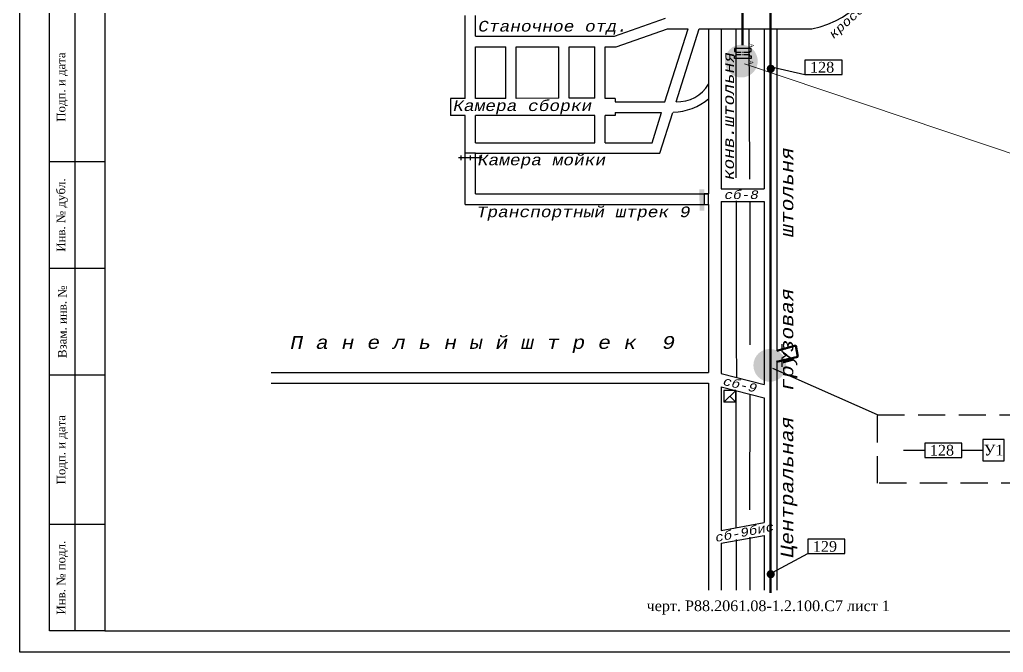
# Model space of a CAD drawing. Header units: millimetres. Extents: x 2309 to 3632, y -1063 to -766.
# Drawn here: x 2766.3 to 2996.9, y -1063.2 to -914.9 of the extents above; entities that cross this region are included whole.
import ezdxf

# ---------------------------------------------------------------- set-up
doc = ezdxf.new("R2010")
doc.units = ezdxf.units.MM
doc.header["$MEASUREMENT"] = 0
doc.linetypes.add('DASHED2', pattern=[9.524999999999995, 6.349999999999998, -3.174999999999998])
doc.linetypes.add('HIDDEN', pattern=[0.375, 0.25, -0.125])
for name, color, linetype in [('RAMKA', 7, 'Continuous'), ('вен.з.г.471', 7, 'Continuous'), ('вент.зак.г.', 7, 'Continuous'), ('ГВУ', 7, 'Continuous'), ('Замер_станция', 7, 'Continuous'), ('Знаки подземные', 7, 'Continuous'), ('Надписи', 7, 'Continuous'), ('План', 7, 'Continuous'), ('Пожаропредупреждение', 1, 'Continuous'), ('ППЗ двери', 7, 'Continuous'), ('Раскраска позиций ПЛА', 7, 'Continuous'), ('Усл. Обозначения', 7, 'Continuous')]:
    doc.layers.add(name, color=color, linetype=linetype)
for name, color, linetype, lineweight in [('ВР воздух', 1, 'Continuous', 40), ('Подсистема Газовый контроль', 1, 'HIDDEN', 30), ('ФЗ вода', 1, 'Continuous', 40)]:
    doc.layers.add(name, color=color, linetype=linetype, lineweight=lineweight)
doc.styles.get("Standard").update_dxf_attribs({"font": 'TIMES.TTF'})
doc.styles.add('TXTRUS', font='TXTRUS.shx', dxfattribs={"height": 2})
doc.styles.add('Восстающие', font='TIMES.TTF')

# ---------------------------------------------------------------- blocks, each defined once
blk = doc.blocks.new('Вент парус')
at = {"layer": 'Усл. Обозначения'}
for p, q in [((1113.711723944435, 602.6715706248648), (1113.711723944435, 601.0049206248648)), ((1113.711723944435, 601.0049206248648), (1114.822823944435, 600.1715956248647)), ((1114.822823944435, 600.1715956248647), (1113.711723944435, 599.3382706248648)), ((1113.711723944435, 599.3382706248648), (1113.711723944435, 597.3938456248648))]:
    blk.add_line(p, q, dxfattribs=at)
blk = doc.blocks.new('Решетка')
at = {"layer": 'Усл. Обозначения'}
for p, q in [((1113.248523536973, 569.8526630332183), (1114.359623536973, 569.8526630332183)), ((1113.804073536973, 570.4082130332183), (1113.804073536973, 564.8527130332183)), ((1113.248523536973, 567.6304630332182), (1114.359623536973, 567.6304630332182)), ((1113.248523536973, 565.4082630332182), (1114.359623536973, 565.4082630332182))]:
    blk.add_line(p, q, dxfattribs=at)

msp = doc.modelspace()

# ---------------------------------------------------------------- hatches: boundary and pattern name
at = {"layer": 'Раскраска позиций ПЛА'}
msp.add_hatch(color=72, dxfattribs=at).paths.add_polyline_path([(2926.725863847617, -954.6497567201134), (2925.614785129574, -954.6566336607168), (2925.64573136229, -959.6564878919105), (2926.756810080333, -959.6496109513066)])
at = {"layer": 'ФЗ вода'}
h = msp.add_hatch(color=0, dxfattribs=at)
edge = h.paths.add_edge_path()
edge.add_arc((2935.436474715257, -924.5728377997764), 3.849292539900989, 0, 360)
h = msp.add_hatch(color=0, dxfattribs=at)
edge = h.paths.add_edge_path()
edge.add_arc((2942.345963163798, -926.3641203162817), 0.9623231349752471, 0, 360)
h = msp.add_hatch(color=0, dxfattribs=at)
edge = h.paths.add_edge_path()
edge.add_arc((2942.115118210922, -995.8982876997891), 3.849292539900989, 0, 360)
h = msp.add_hatch(color=0, dxfattribs=at)
edge = h.paths.add_edge_path()
edge.add_arc((2942.330719661923, -1044.849741092224), 0.9623231349752471, 0, 360)

# ---------------------------------------------------------------- linework, layer by layer
msp.add_line((2967.375890564314, -1007.509794076868), (2942.785285716811, -996.6258452920929))
for points in [[(2766.25502000794, -1063.169942531799), (2766.25502000794, -766.1699425317981), (3186.25502000794, -766.1699425317981), (3186.25502000794, -1063.169942531799), (2766.25502000794, -1063.169942531799)], [(3181.25502000794, -1058.169942531799), (3181.25502000794, -771.1699425317981), (2786.25502000794, -771.1699425317981), (2786.25502000794, -1058.169942531799), (3181.25502000794, -1058.169942531799)]]:
    msp.add_lwpolyline(points)
for points in [[(2950.340364178282, -927.6803138024952), (2959.053018998675, -927.6803138024952), (2959.053018998675, -924.3332967286724), (2950.340364178282, -924.3332967286724)], [(2978.430901961719, -1017.462099023599), (2987.143556782111, -1017.462099023599), (2987.143556782111, -1014.115081949776), (2978.430901961719, -1014.115081949776)], [(2950.99828607354, -1040.013935458511), (2959.710940893932, -1040.013935458511), (2959.710940893932, -1036.666918384689), (2950.99828607354, -1036.666918384689)]]:
    msp.add_lwpolyline(points, close=True)
at = {"linetype": 'DASHED2'}
msp.add_lwpolyline([(2967.375890564314, -1007.509794076868), (3021.76452663105, -1007.509794076867), (3021.76452663105, -1023.51724352727), (2967.375890564314, -1023.51724352727)], close=True, dxfattribs=at)
at = {"layer": 'RAMKA', "color": 7}
for p, q in [((2773.25502000794, -1058.169942531799), (2773.25502000794, -913.1699425317986)), ((2779.25502000794, -1058.169942531799), (2779.25502000794, -913.1699425317986)), ((2786.25502000794, -948.1699425317986), (2773.25502000794, -948.1699425317986)), ((2786.25502000794, -973.1699425317986), (2773.25502000794, -973.1699425317986)), ((2786.25502000794, -998.1699425317986), (2773.25502000794, -998.1699425317986)), ((2786.25502000794, -1033.169942531799), (2773.25502000794, -1033.169942531799)), ((2786.25502000794, -1058.169942531799), (2773.25502000794, -1058.169942531799))]:
    msp.add_line(p, q, dxfattribs=at)
at = {"layer": 'вен.з.г.471', "color": 1}
for p, q in [((2973.492168088391, -1015.788590486687), (2978.430901961719, -1015.788590486687)), ((2987.143556782111, -1015.788590486687), (2992.082290655439, -1015.788590486687))]:
    msp.add_line(p, q, dxfattribs=at)
at = {"layer": 'вент.зак.г.'}
for p, q in [((2942.788394436386, -925.9979703937345), (2950.340364178282, -927.6803138024952)), ((2942.77315093451, -1044.483591169677), (2950.99828607354, -1040.013935458511))]:
    msp.add_line(p, q, dxfattribs=at)
at = {"layer": 'ВР воздух', "color": 0, "lineweight": 20}
msp.add_line((2936.199513032801, -925.183432708578), (3007.365023286019, -949.1976825466611), dxfattribs=at)
at = {"layer": 'План'}
for p, q in [((2870.658901206649, -933.3173463992748), (2870.658901206649, -913.9099848028166)), ((2905.690414721279, -918.7248324507552), (2917.669505714531, -914.5330392811013)), ((2906.112411363502, -921.208454021313), (2918.091501929705, -917.016660951698)), ((2917.54270339818, -934.1265518726939), (2922.957257930624, -917.016660951698)), ((2918.091501929705, -917.016660951698), (2922.957257930624, -917.016660951698)), ((2920.147719882237, -934.126551882264), (2925.562274348559, -917.016660951698)), ((2925.562274348559, -917.016660951698), (2951.979471339948, -916.985603374608)), ((2934.166369745371, -916.9961836298814), (2934.166369745371, -951.9096440685805)), ((2937.222565194626, -916.9961836298814), (2937.344813166929, -952.275868418267)), ((2873.089754409989, -918.7248323309902), (2905.690414721279, -918.7248324507552)), ((2873.089754409989, -933.3162830863846), (2873.089754409989, -921.208454021313)), ((2873.089754409989, -921.208454021313), (2880.255382889859, -921.208454021313)), ((2880.255382889859, -933.3092311243329), (2880.255382889859, -921.208454021313)), ((2882.6862360932, -933.3068388310969), (2882.6862360932, -921.208454021313)), ((2882.6862360932, -921.208454021313), (2892.63987533968, -921.208454021313)), ((2892.638789184726, -933.2970441526656), (2892.638789184726, -921.208454021313)), ((2895.069642388067, -933.2946518594301), (2895.069642388067, -921.208454021313)), ((2895.069642388067, -921.208454021313), (2901.107242499318, -921.208454021313)), ((2901.10589091743, -933.2887113622799), (2901.10589091743, -921.208454021313)), ((2903.53674412077, -921.208454021313), (2906.112411363502, -921.208454021313)), ((2903.53674412077, -933.3070962157319), (2903.53674412077, -921.208454021313)), ((2870.658901206649, -933.3173463992748), (2867.267166401248, -933.3188300245854)), ((2867.267166401248, -933.3188300245854), (2867.267166401248, -937.3510263175583)), ((2880.255382889859, -933.3092311243329), (2873.089754409989, -933.3162830863846)), ((2892.638789184726, -933.2970441526656), (2882.6862360932, -933.3068388310969)), ((2901.10589091743, -933.2887113622799), (2895.069642388067, -933.2946518594301)), ((2905.827829088595, -933.3070962157319), (2903.536744301185, -933.3077391337963)), ((2905.827829088595, -934.1265518296566), (2917.54270339818, -934.1265518726939)), ((2870.658901206649, -937.3507401243282), (2867.267166401248, -937.3510263175583)), ((2870.658901206649, -958.1611345038407), (2870.658901206649, -937.3507401243282)), ((2873.089754409989, -943.7081748038845), (2873.089754409989, -937.3505350099044)), ((2901.10589091743, -937.3516209387178), (2873.089754409989, -937.3505350099042)), ((2901.10589091743, -943.7081749068077), (2901.10589091743, -937.351609200133)), ((2905.827829088595, -937.3517902479318), (2903.53674412077, -937.3517024035184)), ((2903.53674412077, -943.7081749157376), (2903.53674412077, -937.3517024035184)), ((2905.827829088595, -936.6101735129716), (2916.756742524944, -936.6101735129716)), ((2914.510526224536, -943.7081749560523), (2916.756742524944, -936.6101735129716)), ((2873.089754409989, -943.7081748038845), (2901.10589091743, -943.7081749068077)), ((2903.536744120824, -943.7081749157376), (2914.510526224536, -943.7081749560523)), ((2873.089754409989, -946.1917964914239), (2870.658901206649, -946.1917964914239)), ((2873.089754409989, -955.6775128112902), (2873.089754409989, -946.1917964914239)), ((2930.704552293839, -954.5052689000756), (2940.808180732461, -954.5052689000756)), ((2873.089754409989, -955.6775128112902), (2927.757936161633, -955.6775130121248)), ((2927.757936161633, -955.6775130121248), (2926.715978888308, -955.6775130121248)), ((2926.715978888308, -955.6775130121248), (2926.715978888308, -958.1611345038407)), ((2927.757804679271, -958.1611344949454), (2927.757936161633, -955.6775130121248)), ((2870.658901206649, -958.1611345038407), (2927.757972710702, -958.1611345038407)), ((2926.715978888308, -958.1611345038407), (2927.757804679271, -958.1611344949454)), ((2930.704530363233, -957.4785326814547), (2940.808078313984, -957.4785326814542)), ((2934.207438449337, -957.3284779075132), (2934.207438449337, -989.7877320505747)), ((2937.397774763785, -957.564542397771), (2937.397774763785, -991.0861022992428)), ((2934.207438449337, -989.7877320505747), (2934.272574299066, -998.8357172078024)), ((2930.704232736229, -997.8296100552682), (2940.806600094741, -1000.392036581479)), ((2930.721247296548, -1000.923580521672), (2940.806493667933, -1003.481664375516)), ((2934.172471952048, -1001.771895881555), (2934.172471952048, -1033.922332369277)), ((2937.413518193387, -1002.631871931602), (2937.36287578402, -1029.759436032615)), ((2930.703961705671, -1034.57484778153), (2940.805486423108, -1032.722526280473)), ((2930.703939254191, -1037.618729543604), (2940.80538212148, -1035.750458925561)), ((2934.225483001439, -1036.738394283184), (2934.225483001439, -1048.61274198355)), ((2937.434765172267, -1036.204182448213), (2937.434765172267, -1048.61274198355))]:
    msp.add_line(p, q, dxfattribs=at)
at = {"layer": 'План', "color": 0}
for p, q in [((2873.089754409989, -918.7248323309902), (2873.089754409989, -913.9099848028166)), ((2927.759982858419, -917.016660951698), (2927.750794643044, -930.0438483888486)), ((2930.704828807448, -917.016660951698), (2930.704552293839, -954.5052689000756)), ((2940.782403305951, -917.016660951698), (2940.808180732461, -954.5052689000756)), ((2943.749408027399, -917.016660951698), (2943.75009019782, -992.493325592641)), ((2905.827829088595, -933.3070962157319), (2905.827829088595, -934.1265518296566)), ((2927.759117431979, -933.3640377628583), (2927.757936161633, -955.6775130121248)), ((2905.827829088595, -936.6101735129716), (2905.827829088595, -937.3517902479318)), ((2916.329581920348, -946.1917964914239), (2919.361759022067, -936.6101735129716)), ((2873.089754409989, -946.1917964914239), (2916.329581920348, -946.1917964914239)), ((2927.757804679271, -958.1611344949454), (2927.755716777589, -997.6003218511421)), ((2930.704530363233, -957.4785326814547), (2930.704232736229, -997.8296100552682)), ((2940.808078313984, -957.4785326814542), (2940.806600094741, -1000.392036581479)), ((2943.750113308565, -995.0503434108139), (2943.75059741427, -1048.61274198355)), ((2825.242864347953, -997.6003214650148), (2927.755533466305, -997.6003218414378)), ((2825.242864347953, -1000.083943333146), (2927.755315551099, -1000.083943333146)), ((2927.755585295228, -1000.083943347427), (2927.753630144884, -1037.01553902606)), ((2930.721247296548, -1000.923580521672), (2930.703961705671, -1034.57484778153)), ((2940.806493667933, -1003.481664375516), (2940.805486423108, -1032.722526280473)), ((2927.753630144884, -1037.01553902606), (2927.753016191575, -1048.61274198355)), ((2930.703939254191, -1037.618729543604), (2930.703858163048, -1048.61274198355)), ((2940.80538212148, -1035.750458925561), (2940.804939061078, -1048.61274198355))]:
    msp.add_line(p, q, dxfattribs=at)
at = {"layer": 'План', "lineweight": 50}
for p, q in [((2943.727264976297, -992.4582414778386), (2948.229405532116, -991.2311782388381)), ((2948.229405532116, -991.2311782388381), (2948.720547819129, -993.9307137054591)), ((2948.720547819129, -993.9307137054591), (2943.645408513435, -995.075971915375))]:
    msp.add_line(p, q, dxfattribs=at)
at = {"layer": 'План'}
for centre, radius, start, end in [((2948.183560022431, -896.2610819919166), 21.06928402371759, 280.3792705466246, 3.236165002011158), ((2919.189218137999, -923.420820618109), 13.13442817403683, 271.1290894105995, 311.1787886473203)]:
    msp.add_arc(centre, radius, start, end, dxfattribs=at)
at = {"layer": 'Подсистема Газовый контроль', "color": 3, "linetype": 'Continuous'}
msp.add_lwpolyline([(2992.082290655439, -1018.288590486687), (2997.082290655439, -1018.288590486687), (2997.082290655439, -1013.288590486687), (2992.082290655439, -1013.288590486687)], close=True, dxfattribs=at)
at = {"layer": 'Пожаропредупреждение', "lineweight": 50}
for p, q in [((2935.694467469998, -920.8395987362744), (2935.694467469998, -778.5045491382623)), ((2942.27790686753, -848.5187137575033), (2942.27790686753, -1049.217290290466))]:
    msp.add_line(p, q, dxfattribs=at)
at = {"layer": 'ППЗ двери'}
msp.add_arc((2920.512046849523, -925.6763185222856), 8.43077197474989, 267.4594517867031, 329.1712451886351, dxfattribs=at)
at = {"layer": 'Раскраска позиций ПЛА'}
for p, q in [((2937.728744425215, -921.6112642322112), (2933.818885466786, -921.6112642322112)), ((2933.818885466786, -921.6112642322112), (2933.820614225815, -922.3460823183366)), ((2933.822373217691, -924.0022920195026), (2933.822820089376, -923.3392536068416)), ((2937.722734840333, -924.0022920195026), (2933.822445472711, -924.0022920195026)), ((2933.822820089376, -923.3392536068416), (2934.166369745371, -923.3392536068416)), ((2935.335336180862, -922.527870094422), (2934.033270995566, -922.527870094422)), ((2935.334147432933, -923.0694201734002), (2934.054889166075, -923.0694201734002)), ((2935.705693593501, -923.0702694048889), (2935.589955397736, -923.0702694048889)), ((2935.70688234143, -922.5287193259107), (2935.591144145665, -922.5287193259107)), ((2937.405404685836, -923.0702694048889), (2935.975745587743, -923.0702694048889)), ((2937.393389814773, -922.5287193259107), (2935.976934335672, -922.5287193259107)), ((2937.244499003108, -923.3260869803032), (2937.72991435828, -923.3260869803032)), ((2937.72991435828, -923.3260869803032), (2937.722734840333, -924.0022920195026))]:
    msp.add_line(p, q, dxfattribs=at)
at = {"layer": 'Раскраска позиций ПЛА', "lineweight": -2}
msp.add_line((2933.820614225815, -922.3460823183366), (2934.166369745371, -922.3460823183366), dxfattribs=at)
at = {"layer": 'Раскраска позиций ПЛА', "lineweight": 30}
for p, q in [((2937.241067165648, -922.3356890085422), (2937.722282126213, -922.3356890085422)), ((2937.722282126213, -922.3356890085422), (2937.728744425215, -921.6112642322112))]:
    msp.add_line(p, q, dxfattribs=at)
at = {"layer": 'Раскраска позиций ПЛА', "color": 111}
msp.add_line((2927.750794643044, -930.0438483888486), (2927.759117817782, -933.3567501849773), dxfattribs=at)
at = {"layer": 'Усл. Обозначения'}
for p, q in [((2931.359780507202, -1001.75962253506), (2931.359780507202, -1004.548393028329)), ((2931.359780507202, -1004.548393028329), (2934.148551000472, -1001.75962253506)), ((2934.148551000472, -1001.75962253506), (2931.359780507202, -1001.75962253506)), ((2934.148551000472, -1004.548393028329), (2934.148551000472, -1001.75962253506)), ((2934.148551000472, -1004.548393028329), (2931.359780507202, -1004.548393028329)), ((2934.148551000472, -1004.548393028329), (2932.754165753837, -1003.154007781694))]:
    msp.add_line(p, q, dxfattribs=at)

# ---------------------------------------------------------------- block references
at = {"layer": 'Знаки подземные'}
msp.add_blockref('Вент парус', (1831.257334876341, -1593.606486432013), dxfattribs=at)
at = {"layer": 'Усл. Обозначения', "rotation": 270}
msp.add_blockref('Решетка', (2304.262496578724, 166.5410849635748), dxfattribs=at)

# ---------------------------------------------------------------- texts
at = {"insert": (2941.755304272811, -1051.01411129545), "char_height": 2.5, "width": 89.3344365936305, "attachment_point": 2}
msp.add_mtext('черт. Р88.2061.08-1.2.100.С7 лист 1', dxfattribs=at)
at = {"layer": 'ГВУ', "color": 0, "char_height": 2, "attachment_point": 5, "rotation": 90}
for s, insert, width in [('{\\C256;Подп. и дата}', (2776.25502000794, -930.6699425317986), 35.00000000000011), ('{\\C256;Инв. № дубл.}', (2776.25502000794, -960.6699425317986), 25), ('{\\C256;Взам. инв. №}', (2776.25502000794, -985.6699425317986), 25), ('{\\C256;Подп. и дата}', (2776.25502000794, -1015.669942531799), 35.00000000000011), ('{\\C256;Инв. № подл.}', (2776.25502000794, -1045.669942531799), 25)]:
    msp.add_mtext(s, dxfattribs=dict(at, insert=insert, width=width))
at = {"layer": 'ГВУ', "color": 0, "char_height": 2.5}
for s, insert, width, attachment_point in [('128', (2951.549492616935, -924.759216736973), 7.906292634240002, 1), ('128', (2979.640030400371, -1014.541001958077), 7.906292634240002, 1), ('У1', (2994.582290655439, -1015.788590486687), 5.000000000000112, 5), ('129', (2952.207414512192, -1037.092838392989), 7.906292634240002, 1)]:
    msp.add_mtext(s, dxfattribs=dict(at, insert=insert, width=width, attachment_point=attachment_point))
at = {"layer": 'Замер_станция', "color": 7, "lineweight": 25, "style": 'Восстающие'}
for p in [(2937.359988533748, -920.3907239430844), (2937.274632539616, -924.3391401495862)]:
    msp.add_text('А', height=1, rotation=270, dxfattribs=at).set_placement(p)
at = {"layer": 'Надписи', "attachment_point": 1, "style": 'TXTRUS'}
for s, insert, char_height, width, rotation in [('{\\fCourier New|b0|i1|c204|p49;кроссинг}', (2955.692798802894, -917.9537353030466), 2, 19.77973805558316, 42.33344942340069), ('{\\fCourier New|b0|i1|c204|p49;конв.штольня }', (2931.213433567032, -952.4885680995901), 2.5, 43.27518801334808, 90), ('{\\fCourier New|b0|i1|c204|p49;Центральная  грузовая    штольня}', (2944.623017619725, -1040.961962836715), 3, 124.6, 90), ('{\\fCourier New|b0|i1|c204|p49;сб-9}', (2931.482918409739, -998.5228783477435), 2, 10.0661808206305, 347), ('{\\fCourier New|b0|i1|c204|p49;сб-9бис}', (2929.120119450816, -1035.338741565113), 2, 12.84935611952704, 11)]:
    msp.add_mtext(s, dxfattribs=dict(at, insert=insert, char_height=char_height, width=width, rotation=rotation))
for s, insert, char_height, width in [('{\\fCourier New|b0|i1|c204|p49;Станочное отд.}', (2873.738876857446, -915.1429096512677), 2.5, 38.9), ('{\\fCourier New|b0|i1|c204|p49;сб-8}', (2931.490059754303, -954.8922500032397), 2, 10.40840285667891), ('{\\fCourier New|b0|i1|c204|p49;Транспортный штрек 9}', (2873.405924856967, -958.6630456435566), 2.5, 66.89018941442916), ('{\\fCourier New|b0|i1|c204|p49;П а н е л ь н ы й ш т р е к  9}', (2829.708897598282, -989.0376864162238), 3, 151.4792832339687)]:
    msp.add_mtext(s, dxfattribs=dict(at, insert=insert, char_height=char_height, width=width))
at = {"layer": 'Надписи', "color": 0, "char_height": 2.5, "attachment_point": 1, "style": 'TXTRUS'}
for s, insert, width in [('{\\fCourier New|b0|i1|c204|p49;Камера сборки}', (2867.895949939995, -933.7769883141916), 46.2), ('{\\fCourier New|b0|i1|c204|p49;Камера мойки}', (2873.661616664891, -946.4880076048532), 40.57677821946352)]:
    msp.add_mtext(s, dxfattribs=dict(at, insert=insert, width=width))

doc.saveas('drawing.dxf')
